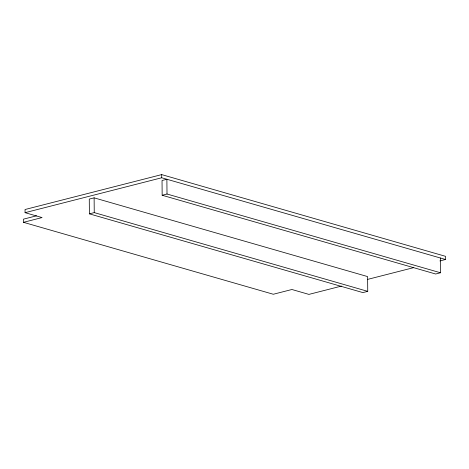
<?xml version="1.0" encoding="UTF-8"?>
<svg xmlns="http://www.w3.org/2000/svg" width="469" height="469" viewBox="0 0 469 469"><rect width="100%" height="100%" fill="white"/><g stroke="black" fill="none" stroke-linecap="round" stroke-linejoin="round"><path stroke-width="0.7" d="M439.887 260.934L445.55 259.486L445.521 256.326L161.682 174.603L25.045 209.514L25.074 212.674L42.075 217.569L23.479 222.324L23.45 219.158L36.535 215.816M25.074 212.674L161.705 177.769L445.55 259.486M94.117 197.848L89.268 199.085L89.397 213.852L362.889 292.592L367.743 291.355L367.614 276.587L94.117 197.848L94.246 212.609L367.743 291.355M89.397 213.852L94.246 212.609M167.011 194.019L166.882 179.258L162.034 180.495L162.163 195.256L167.011 194.019L440.502 272.765L440.373 257.997M341.479 286.078L308.913 294.397L291.911 289.502L273.316 294.256L23.479 222.324M367.673 279.383L413.693 267.629M440.502 272.765L435.654 274.002L162.163 195.256M161.682 174.603L161.705 177.769"/></g></svg>
